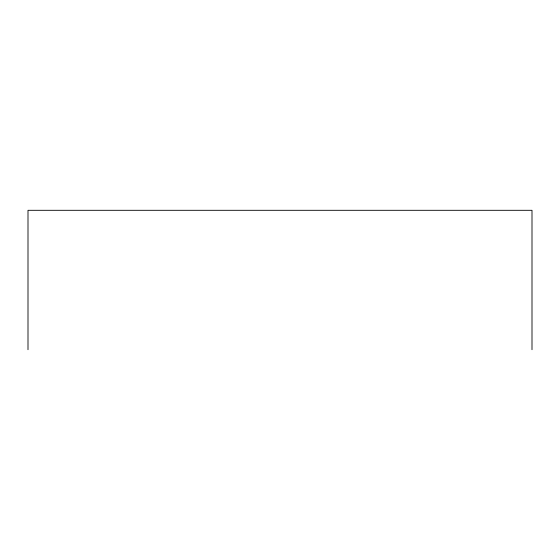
<?xml version="1.0" encoding="UTF-8"?>
<svg xmlns="http://www.w3.org/2000/svg" width="560" height="560" viewBox="0 0 560 560"><rect width="100%" height="100%" fill="white"/><g stroke="black" fill="none" stroke-linecap="round" stroke-linejoin="round"><path stroke-width="0.84" d="M532 349.692L532 210.308L28 210.308L28 349.692"/></g></svg>
